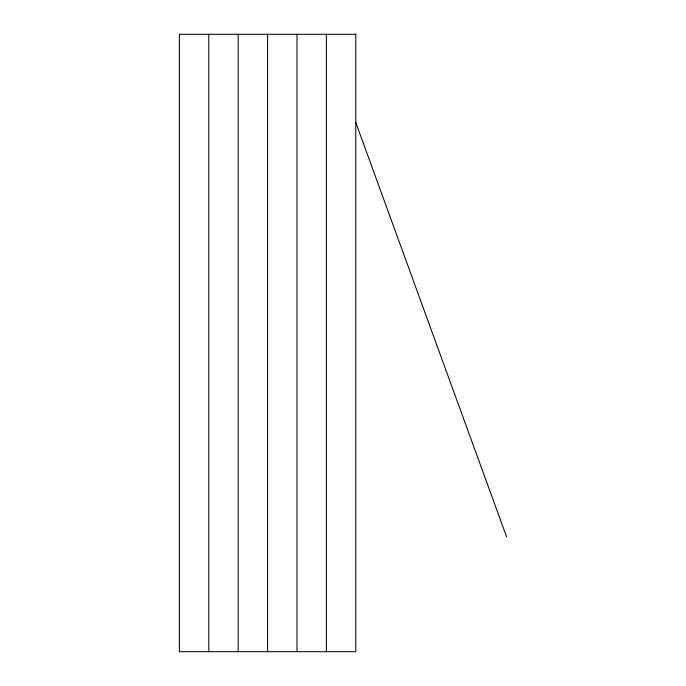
<?xml version="1.0" encoding="UTF-8"?>
<svg xmlns="http://www.w3.org/2000/svg" width="686" height="686" viewBox="0 0 686 686"><rect width="100%" height="100%" fill="white"/><g stroke="black" fill="none" stroke-linecap="round" stroke-linejoin="round"><path stroke-width="1.03" d="M355.785 122.502L506.62 536.906M326.382 34.3L326.382 651.7M296.987 34.3L296.987 651.7M267.583 34.3L267.583 651.7M238.188 34.3L238.188 651.7M208.784 34.3L208.784 651.7M355.785 34.3L179.38 34.3L179.38 651.7L355.785 651.7L355.785 34.3"/></g></svg>
